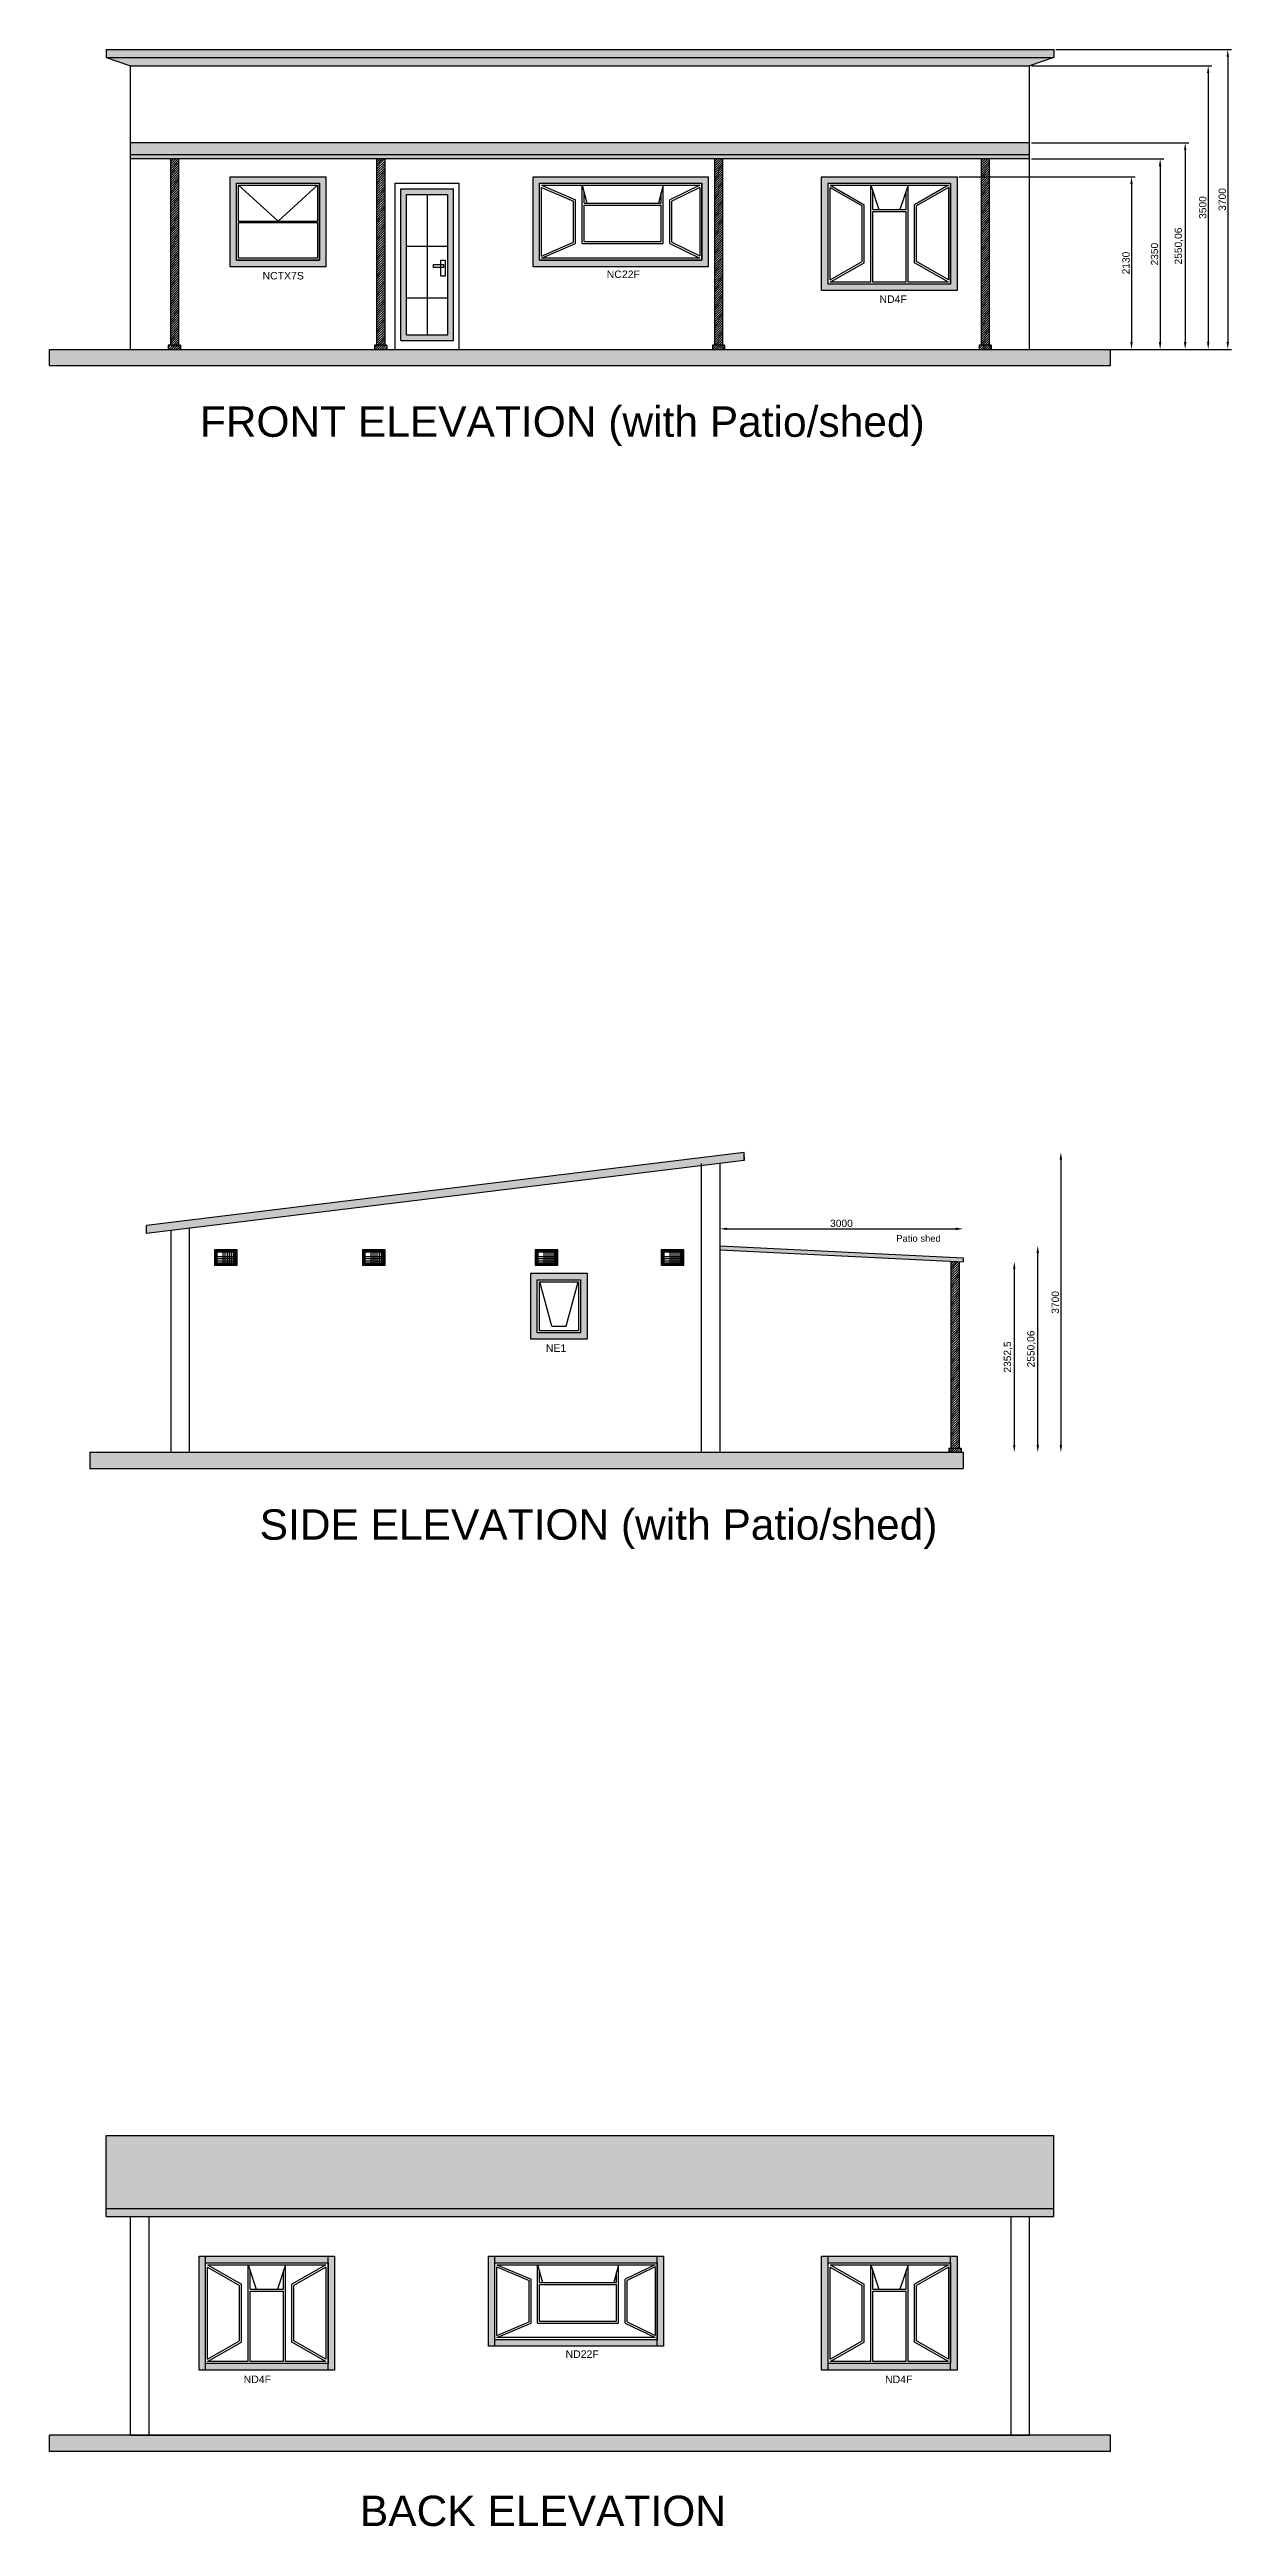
# Model space of a CAD drawing. Header units: millimetres. Extents: x 5556507 to 5811433, y 7824531 to 7923252.
# Drawn here: x 5605173 to 5619749, y 7892687 to 7923252 of the extents above; entities that cross this region are included whole.
import ezdxf

# ---------------------------------------------------------------- set-up
doc = ezdxf.new("R2010")
doc.units = ezdxf.units.MM
for name, color, linetype in [('blocks', 31, 'Continuous'), ('dimensions', 251, 'Continuous'), ('text', 8, 'Continuous'), ('wall hatch', 252, 'Continuous'), ('windows', 22, 'Continuous')]:
    doc.layers.add(name, color=color, linetype=linetype)
doc.styles.get("Standard").update_dxf_attribs({"font": 'arial.ttf'})
doc.dimstyles.new('ISO-25', dxfattribs={"dimscale": 31, "dimtxt": 2.5, "dimasz": 2.5, "dimexe": 1.25, "dimexo": 0.625, "dimtad": 1, "dimtxsty": 'Standard', "dimcen": 2.5, "dimse1": 1, "dimse2": 1, "dimadec": 0, "dimazin": 0, "dimtfac": 1, "dimtmove": 0, "dimatfit": 3, "dimfxl": 1, "dimarcsym": 0})

# ---------------------------------------------------------------- blocks, each defined once
blk = doc.blocks.new('NCTX7S')
at = {"layer": 'windows'}
for p, q in [((511, 483.3), (25, 925)), ((511, 483.3), (997, 925)), ((25, 483.3), (997, 483.3)), ((25, 466.7), (997, 466.7))]:
    blk.add_line(p, q, dxfattribs=at)
blk.add_lwpolyline([(0, 950), (1022, 950), (1022, 0), (0, 0)], close=True, dxfattribs=at)
for points in [[(25, 483.3), (25, 925), (997, 925), (997, 483.3)], [(997, 466.7), (997, 25), (25, 25), (25, 466.7)]]:
    blk.add_lwpolyline(points, dxfattribs=at)
blk = doc.blocks.new('NC22F')
at = {"layer": 'windows'}
for p, q in [((25, 925), (445, 745)), ((525, 205), (525, 925)), ((525, 925), (585, 705)), ((1525, 925), (1465, 705)), ((1525, 205), (1525, 925)), ((1975, 925), (1605, 745)), ((25, 898), (420, 729)), ((420, 221), (420, 729)), ((445, 205), (445, 745)), ((550, 705), (550, 833)), ((550, 705), (1500, 705)), ((550, 230), (550, 680)), ((550, 680), (1500, 680)), ((1500, 705), (1500, 833)), ((1500, 230), (1500, 680)), ((1605, 205), (1605, 745)), ((1975, 897), (1630, 729)), ((1630, 221), (1630, 729)), ((25, 52), (420, 221)), ((25, 25), (445, 205)), ((525, 205), (1525, 205)), ((550, 230), (1500, 230)), ((1605, 205), (1975, 25)), ((1630, 221), (1975, 53))]:
    blk.add_line(p, q, dxfattribs=at)
blk.add_lwpolyline([(0, 950), (2000, 950), (2000, 0), (0, 0)], close=True, dxfattribs=at)
for points in [[(25, 925), (1975, 925)], [(25, 52), (25, 898)], [(1975, 897), (1975, 53)], [(1975, 25), (25, 25)]]:
    blk.add_lwpolyline(points, dxfattribs=at)
blk = doc.blocks.new('ND4F')
at = {"layer": 'windows'}
for p, q in [((25, 1220), (445, 980)), ((25, 1191), (420, 965)), ((420, 280), (420, 965)), ((445, 265), (445, 980)), ((525, 25), (525, 1220)), ((525, 1220), (625, 920)), ((550, 920), (550, 1145)), ((550, 920), (961, 920)), ((986, 1220), (886, 920)), ((961, 920), (961, 1145)), ((986, 25), (986, 1220)), ((1486, 1220), (1066, 980)), ((1066, 265), (1066, 980)), ((1486, 1191), (1091, 965)), ((1091, 280), (1091, 965)), ((550, 25), (550, 895)), ((550, 895), (961, 895)), ((961, 25), (961, 895)), ((25, 54), (420, 280)), ((25, 25), (445, 265)), ((1486, 25), (1066, 265)), ((1486, 54), (1091, 280))]:
    blk.add_line(p, q, dxfattribs=at)
blk.add_lwpolyline([(0, 1245), (1511, 1245), (1511, 0), (0, 0)], close=True, dxfattribs=at)
for points in [[(25, 1220), (1486, 1220)], [(25, 54), (25, 1191)], [(1486, 1191), (1486, 54)], [(525, 25), (25, 25)], [(961, 25), (550, 25)], [(1486, 25), (986, 25)]]:
    blk.add_lwpolyline(points, dxfattribs=at)
blk = doc.blocks.new('DOOR')
h = blk.add_hatch(color=256)
h.dxf.hatch_style = 1
h.paths.add_polyline_path([(70, 110), (720, 110), (720, 1980), (70, 1980)])
h.paths.add_polyline_path([(140, 1910), (650, 1910), (650, 180), (140, 180)], flags=16)
for p, q in [((0, 0), (0, 2050)), ((0, 2050), (790, 2050)), ((70, 110), (70, 1980)), ((70, 1980), (720, 1980)), ((140, 180), (140, 1910)), ((140, 1910), (650, 1910)), ((395, 1910), (395, 180)), ((650, 180), (650, 1910)), ((720, 110), (720, 1980)), ((790, 0), (790, 2050)), ((140, 1274), (650, 1274)), ((140, 637), (650, 637)), ((0, 70), (0, 110)), ((0, 0), (790, 0)), ((70, 110), (720, 110)), ((140, 180), (650, 180))]:
    blk.add_line(p, q)
blk = doc.blocks.new('NE1')
at = {"layer": 'windows'}
for p, q in [((177, 79), (29, 629)), ((356, 79), (504, 629)), ((177, 79), (356, 79))]:
    blk.add_line(p, q, dxfattribs=at)
for points in [[(0, 654), (533, 654), (533, 0), (0, 0)], [(25, 629), (508, 629), (508, 25), (25, 25)]]:
    blk.add_lwpolyline(points, close=True, dxfattribs=at)
blk = doc.blocks.new('*D176')
at = {"layer": 'Defpoints', "color": 0, "transparency": 16777216}
for p in [(5616440, 7908699), (5613440, 7905942), (5616440, 7905942)]:
    blk.add_point(p, dxfattribs=at)
at = {"layer": 'dimensions', "color": 0, "lineweight": -2, "transparency": 16777216}
blk.add_line((5613530, 7908699), (5616350, 7908699), dxfattribs=at)
at = {"layer": 'dimensions', "color": 0, "transparency": 16777216}
for points in [[(5613530, 7908714), (5613530, 7908684), (5613440, 7908699)], [(5616350, 7908714), (5616350, 7908684), (5616440, 7908699)]]:
    blk.add_solid(points, dxfattribs=at)
at = {"layer": 'dimensions', "color": 0, "transparency": 16777216, "insert": (5614940, 7908767), "char_height": 90, "attachment_point": 5}
blk.add_mtext('3000', dxfattribs=at)
blk = doc.blocks.new('*D177')
at = {"layer": 'Defpoints', "color": 0, "transparency": 16777216}
for p in [(5613440, 7908492), (5617361, 7908492), (5613440, 7905942)]:
    blk.add_point(p, dxfattribs=at)
at = {"layer": 'text', "color": 0, "lineweight": -2, "transparency": 16777216}
blk.add_line((5617361, 7906032), (5617361, 7908402), dxfattribs=at)
at = {"layer": 'text', "color": 0, "transparency": 16777216}
for points in [[(5617346, 7908402), (5617376, 7908402), (5617361, 7908492)], [(5617346, 7906032), (5617376, 7906032), (5617361, 7905942)]]:
    blk.add_solid(points, dxfattribs=at)
at = {"layer": 'text', "color": 0, "transparency": 16777216, "insert": (5617284, 7907217), "char_height": 90, "attachment_point": 5, "rotation": 90}
blk.add_mtext('2550,06', dxfattribs=at)
blk = doc.blocks.new('*D178')
at = {"layer": 'Defpoints', "color": 0, "transparency": 16777216}
for p in [(5616390, 7908294), (5616390, 7905942), (5617071, 7905942)]:
    blk.add_point(p, dxfattribs=at)
at = {"layer": 'text', "color": 0, "lineweight": -2, "transparency": 16777216}
blk.add_line((5617071, 7908204), (5617071, 7906032), dxfattribs=at)
at = {"layer": 'text', "color": 0, "transparency": 16777216}
for points in [[(5617056, 7908204), (5617086, 7908204), (5617071, 7908294)], [(5617056, 7906032), (5617086, 7906032), (5617071, 7905942)]]:
    blk.add_solid(points, dxfattribs=at)
at = {"layer": 'text', "color": 0, "transparency": 16777216, "insert": (5616995, 7907118), "char_height": 90, "attachment_point": 5, "rotation": 90}
blk.add_mtext('2352,5', dxfattribs=at)
blk = doc.blocks.new('*D179')
at = {"layer": 'Defpoints', "color": 0, "transparency": 16777216}
for p in [(5613740, 7909642), (5613740, 7905942), (5617646, 7905942)]:
    blk.add_point(p, dxfattribs=at)
at = {"layer": 'text', "color": 0, "lineweight": -2, "transparency": 16777216}
blk.add_line((5617646, 7909552), (5617646, 7906032), dxfattribs=at)
at = {"layer": 'text', "color": 0, "transparency": 16777216}
for points in [[(5617631, 7909552), (5617661, 7909552), (5617646, 7909642)], [(5617631, 7906032), (5617661, 7906032), (5617646, 7905942)]]:
    blk.add_solid(points, dxfattribs=at)
at = {"layer": 'text', "color": 0, "transparency": 16777216, "insert": (5617577, 7907792), "char_height": 90, "attachment_point": 5, "rotation": 90}
blk.add_mtext('3700', dxfattribs=at)
blk = doc.blocks.new('*D180')
at = {"layer": 'Defpoints', "color": 0, "transparency": 16777216}
for p in [(5616366, 7921682), (5616366, 7919552), (5618517, 7919552)]:
    blk.add_point(p, dxfattribs=at)
at = {"layer": 'dimensions', "color": 0, "lineweight": -2, "transparency": 16777216}
for p, q in [((5616389, 7921682), (5618562, 7921682)), ((5618517, 7921592), (5618517, 7919642)), ((5616389, 7919552), (5618562, 7919552))]:
    blk.add_line(p, q, dxfattribs=at)
at = {"layer": 'dimensions', "color": 0, "transparency": 16777216}
for points in [[(5618502, 7921592), (5618532, 7921592), (5618517, 7921682)], [(5618502, 7919642), (5618532, 7919642), (5618517, 7919552)]]:
    blk.add_solid(points, dxfattribs=at)
at = {"layer": 'dimensions', "color": 0, "transparency": 16777216, "insert": (5618449, 7920617), "char_height": 90, "attachment_point": 5, "rotation": 90}
blk.add_mtext('2130', dxfattribs=at)
blk = doc.blocks.new('*D181')
at = {"layer": 'Defpoints', "color": 0, "transparency": 16777216}
for p in [(5617259, 7921902), (5617259, 7919552), (5618870, 7919552)]:
    blk.add_point(p, dxfattribs=at)
at = {"layer": 'dimensions', "color": 0, "lineweight": -2, "transparency": 16777216}
for p, q in [((5617282, 7921902), (5618915, 7921902)), ((5618870, 7921812), (5618870, 7919642)), ((5617282, 7919552), (5618915, 7919552))]:
    blk.add_line(p, q, dxfattribs=at)
at = {"layer": 'dimensions', "color": 0, "transparency": 16777216}
for points in [[(5618855, 7921812), (5618885, 7921812), (5618870, 7921902)], [(5618855, 7919642), (5618885, 7919642), (5618870, 7919552)]]:
    blk.add_solid(points, dxfattribs=at)
at = {"layer": 'dimensions', "color": 0, "transparency": 16777216, "insert": (5618801, 7920727), "char_height": 90, "attachment_point": 5, "rotation": 90}
blk.add_mtext('2350', dxfattribs=at)
blk = doc.blocks.new('*D182')
at = {"layer": 'Defpoints', "color": 0, "transparency": 16777216}
for p in [(5617259, 7922102), (5617259, 7919552), (5619179, 7919552)]:
    blk.add_point(p, dxfattribs=at)
at = {"layer": 'dimensions', "color": 0, "lineweight": -2, "transparency": 16777216}
for p, q in [((5617282, 7922102), (5619224, 7922102)), ((5619179, 7922012), (5619179, 7919642)), ((5617282, 7919552), (5619224, 7919552))]:
    blk.add_line(p, q, dxfattribs=at)
at = {"layer": 'dimensions', "color": 0, "transparency": 16777216}
for points in [[(5619164, 7922012), (5619194, 7922012), (5619179, 7922102)], [(5619164, 7919642), (5619194, 7919642), (5619179, 7919552)]]:
    blk.add_solid(points, dxfattribs=at)
at = {"layer": 'dimensions', "color": 0, "transparency": 16777216, "insert": (5619102, 7920827), "char_height": 90, "attachment_point": 5, "rotation": 90}
blk.add_mtext('2550,06', dxfattribs=at)
blk = doc.blocks.new('*D183')
at = {"layer": 'Defpoints', "color": 0, "transparency": 16777216}
for p in [(5617259, 7923052), (5617259, 7919552), (5619463, 7919552)]:
    blk.add_point(p, dxfattribs=at)
at = {"layer": 'dimensions', "color": 0, "lineweight": -2, "transparency": 16777216}
for p, q in [((5617282, 7923052), (5619508, 7923052)), ((5619463, 7922962), (5619463, 7919642)), ((5617282, 7919552), (5619508, 7919552))]:
    blk.add_line(p, q, dxfattribs=at)
at = {"layer": 'dimensions', "color": 0, "transparency": 16777216}
for points in [[(5619448, 7922962), (5619478, 7922962), (5619463, 7923052)], [(5619448, 7919642), (5619478, 7919642), (5619463, 7919552)]]:
    blk.add_solid(points, dxfattribs=at)
at = {"layer": 'dimensions', "color": 0, "transparency": 16777216, "insert": (5619395, 7921302), "char_height": 90, "attachment_point": 5, "rotation": 90}
blk.add_mtext('3500', dxfattribs=at)
blk = doc.blocks.new('*D184')
at = {"layer": 'Defpoints', "color": 0, "transparency": 16777216}
for p in [(5617559, 7923252), (5617559, 7919552), (5619704, 7919552)]:
    blk.add_point(p, dxfattribs=at)
at = {"layer": 'dimensions', "color": 0, "lineweight": -2, "transparency": 16777216}
for p, q in [((5617582, 7923252), (5619749, 7923252)), ((5619704, 7923162), (5619704, 7919642)), ((5617582, 7919552), (5619749, 7919552))]:
    blk.add_line(p, q, dxfattribs=at)
at = {"layer": 'dimensions', "color": 0, "transparency": 16777216}
for points in [[(5619689, 7923162), (5619719, 7923162), (5619704, 7923252)], [(5619689, 7919642), (5619719, 7919642), (5619704, 7919552)]]:
    blk.add_solid(points, dxfattribs=at)
at = {"layer": 'dimensions', "color": 0, "transparency": 16777216, "insert": (5619636, 7921402), "char_height": 90, "attachment_point": 5, "rotation": 90}
blk.add_mtext('3700', dxfattribs=at)

msp = doc.modelspace()

# ---------------------------------------------------------------- hatches: boundary and pattern name
h = msp.add_hatch()
h.set_pattern_fill('_USER', color=1, style=0, pattern_type=0)
h.set_pattern_definition([(0, (0, 6947.2412), (0, 1), [])])
h.paths.add_polyline_path([(5617559.299, 7923251.709), (5605873.499, 7923251.709), (5605873.499, 7923151.709), (5617559.299, 7923151.709)])
for color, points in [(1, [(5617259.299, 7921951.646), (5617259.299, 7922101.771), (5606173.499, 7922101.771), (5606173.499, 7921951.646)]), (8, [(5617259.299, 7921901.709), (5617259.299, 7921951.646), (5606173.499, 7921951.646), (5606173.499, 7921901.709)]), (1, [(5606368.417, 7908741.715), (5606368.417, 7908641.715), (5613739.917, 7909541.715), (5613739.917, 7909641.715)]), (1, [(5613439.917, 7908491.778), (5613439.917, 7908441.715), (5616439.917, 7908291.715), (5616442.414, 7908341.653)]), (1, [(5617559.299, 7896612.019), (5617559.299, 7897512.019), (5605873.499, 7897512.019), (5605873.499, 7896612.019)]), (8, [(5605873.499, 7896612.019), (5605873.499, 7896512.019), (5617559.299, 7896512.019), (5617559.299, 7896612.019)])]:
    msp.add_hatch(color=color).paths.add_polyline_path(points)
h = msp.add_hatch()
h.set_pattern_fill('JIS_LC_20', color=8, style=0)
h.set_pattern_definition([(45, (0, 6947.241), (-14.142135624, 14.142135624), []), (45, (0.4, 6947.241), (-14.142135624, 14.142135624), [])])
h.paths.add_polyline_path([(5616763.083, 7921901.709), (5616663.083, 7921901.709), (5616663.083, 7919601.709), (5616763.083, 7919601.709)])
h.paths.add_polyline_path([(5616788.083, 7919601.709), (5616638.083, 7919601.709), (5616638.083, 7919551.709), (5616788.083, 7919551.709)])
h.paths.add_polyline_path([(5613473.56, 7921901.709), (5613373.56, 7921901.709), (5613373.56, 7919601.709), (5613473.56, 7919601.709)])
h.paths.add_polyline_path([(5613498.56, 7919601.709), (5613348.56, 7919601.709), (5613348.56, 7919551.709), (5613498.56, 7919551.709)])
h.paths.add_polyline_path([(5609306.546, 7921901.709), (5609206.546, 7921901.709), (5609206.546, 7919601.709), (5609306.546, 7919601.709)])
h.paths.add_polyline_path([(5609331.546, 7919601.709), (5609181.546, 7919601.709), (5609181.546, 7919551.709), (5609331.546, 7919551.709)])
h.paths.add_polyline_path([(5606763.083, 7921901.709), (5606663.083, 7921901.709), (5606663.083, 7919601.709), (5606763.083, 7919601.709)])
h.paths.add_polyline_path([(5606788.083, 7919601.709), (5606638.083, 7919601.709), (5606638.083, 7919551.709), (5606788.083, 7919551.709)])
h = msp.add_hatch()
h.set_pattern_fill('AR-CONC', color=8, style=0)
h.set_pattern_definition([(50, (0, 6947.24), (182.184669, -15.9390855), [19.05, -209.55]), (355, (0, 6947.24), (-35.2434214, 191.0568452), [15.24, -167.640584]), (100.4514447, (15.18, 6945.91), (146.941247, 175.117752), [16.1900088, -178.0902446]), (46.1842, (0, 6998.04), (271.079041, -42.042328), [28.575, -314.325]), (96.6355576, (22.6, 6994.54), (237.404134, 247.4261246), [24.285023, -267.135608]), (351.1841512, (0, 6998.04), (237.404134, 247.4261246), [22.859967, -251.459732]), (21, (25.4, 6985.34), (151.6143913, -102.2651982), [19.05, -209.55]), (326, (25.4, 6985.34), (61.8020283, 184.187966), [15.24, -167.64]), (71.451445, (38.03, 6976.82), (213.4164193, 81.922769), [16.1900088, -178.0899376]), (37.5, (0, 6947.24), (3.08860325, 84.55503887), [0, -165.608, 0, -170.18, 0, -168.275]), (7.5, (0, 6947.24), (66.8196625, 100.1805748), [0, -97.028, 0, -161.798, 0, -64.135]), (327.5, (-56.64, 6947.24), (135.59059517, -5.728744), [0, -63.5, 0, -198.12, 0, -262.89]), (317.5, (-82.04, 6947.24), (148.1291814, 25.426491), [0, -82.55, 0, -131.572, 0, -186.69])])
h.paths.add_polyline_path([(5605173.499, 7919551.709), (5605173.499, 7919351.709), (5618259.299, 7919351.709), (5618259.299, 7919551.709)])
at = {"true_color": 0x636466}
h = msp.add_hatch(color=251, dxfattribs=at)
h.paths.add_polyline_path([(5607486.995, 7908251.715), (5607206.995, 7908251.715), (5607206.995, 7908441.715), (5607486.995, 7908441.715)])
h.paths.add_polyline_path([(5607456.995, 7908281.715), (5607456.995, 7908411.715), (5607236.995, 7908411.715), (5607236.995, 7908281.715)], flags=16)
h.paths.add_polyline_path([(5607436.995, 7908306.715), (5607436.995, 7908396.715), (5607261.995, 7908396.715), (5607261.995, 7908306.715)], flags=0)
h.paths.add_polyline_path([(5607286.995, 7908331.715), (5607411.995, 7908331.715), (5607411.995, 7908381.715), (5607286.995, 7908381.715)], flags=0)
h.paths.add_polyline_path([(5607436.995, 7908306.715), (5607411.995, 7908306.715), (5607411.995, 7908331.715), (5607436.995, 7908331.715)], flags=0)
h.paths.add_polyline_path([(5607411.995, 7908306.715), (5607386.995, 7908306.715), (5607386.995, 7908331.715), (5607411.995, 7908331.715)], flags=0)
h.paths.add_polyline_path([(5607361.995, 7908306.715), (5607336.995, 7908306.715), (5607336.995, 7908331.715), (5607361.995, 7908331.715)], flags=0)
h.paths.add_polyline_path([(5607386.995, 7908306.715), (5607361.995, 7908306.715), (5607361.995, 7908331.715), (5607386.995, 7908331.715)], flags=0)
h.paths.add_polyline_path([(5607336.995, 7908306.715), (5607311.995, 7908306.715), (5607311.995, 7908331.715), (5607336.995, 7908331.715)], flags=0)
h.paths.add_polyline_path([(5607311.995, 7908306.715), (5607286.995, 7908306.715), (5607286.995, 7908331.715), (5607311.995, 7908331.715)], flags=0)
h.paths.add_polyline_path([(5607286.995, 7908306.715), (5607261.995, 7908306.715), (5607261.995, 7908331.715), (5607286.995, 7908331.715)], flags=0)
h.paths.add_polyline_path([(5607286.995, 7908331.715), (5607261.995, 7908331.715), (5607261.995, 7908356.715), (5607286.995, 7908356.715)], flags=0)
h.paths.add_polyline_path([(5607286.995, 7908356.715), (5607261.995, 7908356.715), (5607261.995, 7908381.715), (5607286.995, 7908381.715)], flags=0)
h.paths.add_polyline_path([(5607286.995, 7908381.715), (5607261.995, 7908381.715), (5607261.995, 7908396.715), (5607286.995, 7908396.715)], flags=0)
h.paths.add_polyline_path([(5607311.995, 7908381.715), (5607286.995, 7908381.715), (5607286.995, 7908396.715), (5607311.995, 7908396.715)], flags=0)
h.paths.add_polyline_path([(5607336.995, 7908381.715), (5607311.995, 7908381.715), (5607311.995, 7908396.715), (5607336.995, 7908396.715)], flags=0)
h.paths.add_polyline_path([(5607361.995, 7908381.715), (5607336.995, 7908381.715), (5607336.995, 7908396.715), (5607361.995, 7908396.715)], flags=0)
h.paths.add_polyline_path([(5607386.995, 7908381.715), (5607361.995, 7908381.715), (5607361.995, 7908396.715), (5607386.995, 7908396.715)], flags=0)
h.paths.add_polyline_path([(5607411.995, 7908381.715), (5607386.995, 7908381.715), (5607386.995, 7908396.715), (5607411.995, 7908396.715)], flags=0)
h.paths.add_polyline_path([(5607436.995, 7908381.715), (5607411.995, 7908381.715), (5607411.995, 7908396.715), (5607436.995, 7908396.715)], flags=0)
h.paths.add_polyline_path([(5607436.995, 7908356.715), (5607411.995, 7908356.715), (5607411.995, 7908381.715), (5607436.995, 7908381.715)], flags=0)
h.paths.add_polyline_path([(5607436.995, 7908331.715), (5607411.995, 7908331.715), (5607411.995, 7908356.715), (5607436.995, 7908356.715)], flags=0)
h = msp.add_hatch(color=251, dxfattribs=at)
h.paths.add_polyline_path([(5609311.548, 7908251.715), (5609031.548, 7908251.715), (5609031.548, 7908441.715), (5609311.548, 7908441.715)])
h.paths.add_polyline_path([(5609281.548, 7908281.715), (5609281.548, 7908411.715), (5609061.548, 7908411.715), (5609061.548, 7908281.715)], flags=16)
h.paths.add_polyline_path([(5609261.548, 7908306.715), (5609261.548, 7908396.715), (5609086.548, 7908396.715), (5609086.548, 7908306.715)], flags=0)
h.paths.add_polyline_path([(5609111.548, 7908331.715), (5609236.548, 7908331.715), (5609236.548, 7908381.715), (5609111.548, 7908381.715)], flags=0)
h.paths.add_polyline_path([(5609261.548, 7908306.715), (5609236.548, 7908306.715), (5609236.548, 7908331.715), (5609261.548, 7908331.715)], flags=0)
h.paths.add_polyline_path([(5609236.548, 7908306.715), (5609211.548, 7908306.715), (5609211.548, 7908331.715), (5609236.548, 7908331.715)], flags=0)
h.paths.add_polyline_path([(5609186.548, 7908306.715), (5609161.548, 7908306.715), (5609161.548, 7908331.715), (5609186.548, 7908331.715)], flags=0)
h.paths.add_polyline_path([(5609211.548, 7908306.715), (5609186.548, 7908306.715), (5609186.548, 7908331.715), (5609211.548, 7908331.715)], flags=0)
h.paths.add_polyline_path([(5609161.548, 7908306.715), (5609136.548, 7908306.715), (5609136.548, 7908331.715), (5609161.548, 7908331.715)], flags=0)
h.paths.add_polyline_path([(5609136.548, 7908306.715), (5609111.548, 7908306.715), (5609111.548, 7908331.715), (5609136.548, 7908331.715)], flags=0)
h.paths.add_polyline_path([(5609111.548, 7908306.715), (5609086.548, 7908306.715), (5609086.548, 7908331.715), (5609111.548, 7908331.715)], flags=0)
h.paths.add_polyline_path([(5609111.548, 7908331.715), (5609086.548, 7908331.715), (5609086.548, 7908356.715), (5609111.548, 7908356.715)], flags=0)
h.paths.add_polyline_path([(5609111.548, 7908356.715), (5609086.548, 7908356.715), (5609086.548, 7908381.715), (5609111.548, 7908381.715)], flags=0)
h.paths.add_polyline_path([(5609111.548, 7908381.715), (5609086.548, 7908381.715), (5609086.548, 7908396.715), (5609111.548, 7908396.715)], flags=0)
h.paths.add_polyline_path([(5609136.548, 7908381.715), (5609111.548, 7908381.715), (5609111.548, 7908396.715), (5609136.548, 7908396.715)], flags=0)
h.paths.add_polyline_path([(5609161.548, 7908381.715), (5609136.548, 7908381.715), (5609136.548, 7908396.715), (5609161.548, 7908396.715)], flags=0)
h.paths.add_polyline_path([(5609186.548, 7908381.715), (5609161.548, 7908381.715), (5609161.548, 7908396.715), (5609186.548, 7908396.715)], flags=0)
h.paths.add_polyline_path([(5609211.548, 7908381.715), (5609186.548, 7908381.715), (5609186.548, 7908396.715), (5609211.548, 7908396.715)], flags=0)
h.paths.add_polyline_path([(5609236.548, 7908381.715), (5609211.548, 7908381.715), (5609211.548, 7908396.715), (5609236.548, 7908396.715)], flags=0)
h.paths.add_polyline_path([(5609261.548, 7908381.715), (5609236.548, 7908381.715), (5609236.548, 7908396.715), (5609261.548, 7908396.715)], flags=0)
h.paths.add_polyline_path([(5609261.548, 7908356.715), (5609236.548, 7908356.715), (5609236.548, 7908381.715), (5609261.548, 7908381.715)], flags=0)
h.paths.add_polyline_path([(5609261.548, 7908331.715), (5609236.548, 7908331.715), (5609236.548, 7908356.715), (5609261.548, 7908356.715)], flags=0)
h = msp.add_hatch(color=251, dxfattribs=at)
h.paths.add_polyline_path([(5611443.449, 7908251.715), (5611163.449, 7908251.715), (5611163.449, 7908441.715), (5611443.449, 7908441.715)])
h.paths.add_polyline_path([(5611413.449, 7908281.715), (5611413.449, 7908411.715), (5611193.449, 7908411.715), (5611193.449, 7908281.715)], flags=16)
h.paths.add_polyline_path([(5611393.449, 7908306.715), (5611393.449, 7908396.715), (5611218.449, 7908396.715), (5611218.449, 7908306.715)], flags=0)
h.paths.add_polyline_path([(5611243.449, 7908331.715), (5611368.449, 7908331.715), (5611368.449, 7908381.715), (5611243.449, 7908381.715)], flags=0)
h.paths.add_polyline_path([(5611393.449, 7908306.715), (5611368.449, 7908306.715), (5611368.449, 7908331.715), (5611393.449, 7908331.715)], flags=0)
h.paths.add_polyline_path([(5611368.449, 7908306.715), (5611343.449, 7908306.715), (5611343.449, 7908331.715), (5611368.449, 7908331.715)], flags=0)
h.paths.add_polyline_path([(5611318.449, 7908306.715), (5611293.449, 7908306.715), (5611293.449, 7908331.715), (5611318.449, 7908331.715)], flags=0)
h.paths.add_polyline_path([(5611343.449, 7908306.715), (5611318.449, 7908306.715), (5611318.449, 7908331.715), (5611343.449, 7908331.715)], flags=0)
h.paths.add_polyline_path([(5611293.449, 7908306.715), (5611268.449, 7908306.715), (5611268.449, 7908331.715), (5611293.449, 7908331.715)], flags=0)
h.paths.add_polyline_path([(5611268.449, 7908306.715), (5611243.449, 7908306.715), (5611243.449, 7908331.715), (5611268.449, 7908331.715)], flags=0)
h.paths.add_polyline_path([(5611243.449, 7908306.715), (5611218.449, 7908306.715), (5611218.449, 7908331.715), (5611243.449, 7908331.715)], flags=0)
h.paths.add_polyline_path([(5611243.449, 7908331.715), (5611218.449, 7908331.715), (5611218.449, 7908356.715), (5611243.449, 7908356.715)], flags=0)
h.paths.add_polyline_path([(5611243.449, 7908356.715), (5611218.449, 7908356.715), (5611218.449, 7908381.715), (5611243.449, 7908381.715)], flags=0)
h.paths.add_polyline_path([(5611243.449, 7908381.715), (5611218.449, 7908381.715), (5611218.449, 7908396.715), (5611243.449, 7908396.715)], flags=0)
h.paths.add_polyline_path([(5611268.449, 7908381.715), (5611243.449, 7908381.715), (5611243.449, 7908396.715), (5611268.449, 7908396.715)], flags=0)
h.paths.add_polyline_path([(5611293.449, 7908381.715), (5611268.449, 7908381.715), (5611268.449, 7908396.715), (5611293.449, 7908396.715)], flags=0)
h.paths.add_polyline_path([(5611318.449, 7908381.715), (5611293.449, 7908381.715), (5611293.449, 7908396.715), (5611318.449, 7908396.715)], flags=0)
h.paths.add_polyline_path([(5611343.449, 7908381.715), (5611318.449, 7908381.715), (5611318.449, 7908396.715), (5611343.449, 7908396.715)], flags=0)
h.paths.add_polyline_path([(5611368.449, 7908381.715), (5611343.449, 7908381.715), (5611343.449, 7908396.715), (5611368.449, 7908396.715)], flags=0)
h.paths.add_polyline_path([(5611393.449, 7908381.715), (5611368.449, 7908381.715), (5611368.449, 7908396.715), (5611393.449, 7908396.715)], flags=0)
h.paths.add_polyline_path([(5611393.449, 7908356.715), (5611368.449, 7908356.715), (5611368.449, 7908381.715), (5611393.449, 7908381.715)], flags=0)
h.paths.add_polyline_path([(5611393.449, 7908331.715), (5611368.449, 7908331.715), (5611368.449, 7908356.715), (5611393.449, 7908356.715)], flags=0)
h = msp.add_hatch(color=251, dxfattribs=at)
h.paths.add_polyline_path([(5612997.468, 7908251.715), (5612717.468, 7908251.715), (5612717.468, 7908441.715), (5612997.468, 7908441.715)])
h.paths.add_polyline_path([(5612967.468, 7908281.715), (5612967.468, 7908411.715), (5612747.468, 7908411.715), (5612747.468, 7908281.715)], flags=16)
h.paths.add_polyline_path([(5612947.468, 7908306.715), (5612947.468, 7908396.715), (5612772.468, 7908396.715), (5612772.468, 7908306.715)], flags=0)
h.paths.add_polyline_path([(5612797.468, 7908331.715), (5612922.468, 7908331.715), (5612922.468, 7908381.715), (5612797.468, 7908381.715)], flags=0)
h.paths.add_polyline_path([(5612947.468, 7908306.715), (5612922.468, 7908306.715), (5612922.468, 7908331.715), (5612947.468, 7908331.715)], flags=0)
h.paths.add_polyline_path([(5612922.468, 7908306.715), (5612897.468, 7908306.715), (5612897.468, 7908331.715), (5612922.468, 7908331.715)], flags=0)
h.paths.add_polyline_path([(5612872.468, 7908306.715), (5612847.468, 7908306.715), (5612847.468, 7908331.715), (5612872.468, 7908331.715)], flags=0)
h.paths.add_polyline_path([(5612897.468, 7908306.715), (5612872.468, 7908306.715), (5612872.468, 7908331.715), (5612897.468, 7908331.715)], flags=0)
h.paths.add_polyline_path([(5612847.468, 7908306.715), (5612822.468, 7908306.715), (5612822.468, 7908331.715), (5612847.468, 7908331.715)], flags=0)
h.paths.add_polyline_path([(5612822.468, 7908306.715), (5612797.468, 7908306.715), (5612797.468, 7908331.715), (5612822.468, 7908331.715)], flags=0)
h.paths.add_polyline_path([(5612797.468, 7908306.715), (5612772.468, 7908306.715), (5612772.468, 7908331.715), (5612797.468, 7908331.715)], flags=0)
h.paths.add_polyline_path([(5612797.468, 7908331.715), (5612772.468, 7908331.715), (5612772.468, 7908356.715), (5612797.468, 7908356.715)], flags=0)
h.paths.add_polyline_path([(5612797.468, 7908356.715), (5612772.468, 7908356.715), (5612772.468, 7908381.715), (5612797.468, 7908381.715)], flags=0)
h.paths.add_polyline_path([(5612797.468, 7908381.715), (5612772.468, 7908381.715), (5612772.468, 7908396.715), (5612797.468, 7908396.715)], flags=0)
h.paths.add_polyline_path([(5612822.468, 7908381.715), (5612797.468, 7908381.715), (5612797.468, 7908396.715), (5612822.468, 7908396.715)], flags=0)
h.paths.add_polyline_path([(5612847.468, 7908381.715), (5612822.468, 7908381.715), (5612822.468, 7908396.715), (5612847.468, 7908396.715)], flags=0)
h.paths.add_polyline_path([(5612872.468, 7908381.715), (5612847.468, 7908381.715), (5612847.468, 7908396.715), (5612872.468, 7908396.715)], flags=0)
h.paths.add_polyline_path([(5612897.468, 7908381.715), (5612872.468, 7908381.715), (5612872.468, 7908396.715), (5612897.468, 7908396.715)], flags=0)
h.paths.add_polyline_path([(5612922.468, 7908381.715), (5612897.468, 7908381.715), (5612897.468, 7908396.715), (5612922.468, 7908396.715)], flags=0)
h.paths.add_polyline_path([(5612947.468, 7908381.715), (5612922.468, 7908381.715), (5612922.468, 7908396.715), (5612947.468, 7908396.715)], flags=0)
h.paths.add_polyline_path([(5612947.468, 7908356.715), (5612922.468, 7908356.715), (5612922.468, 7908381.715), (5612947.468, 7908381.715)], flags=0)
h.paths.add_polyline_path([(5612947.468, 7908331.715), (5612922.468, 7908331.715), (5612922.468, 7908356.715), (5612947.468, 7908356.715)], flags=0)
h = msp.add_hatch()
h.set_pattern_fill('JIS_LC_20', color=8, style=0)
h.set_pattern_definition([(45, (-18331.282, -6662.752), (-14.142135624, 14.142135624), []), (45, (-18330.882, -6662.752), (-14.142135624, 14.142135624), [])])
h.paths.add_polyline_path([(5616389.917, 7908294.215), (5616289.917, 7908299.215), (5616289.917, 7905991.715), (5616389.917, 7905991.715)])
h.paths.add_polyline_path([(5616414.917, 7905991.715), (5616264.917, 7905991.715), (5616264.917, 7905941.715), (5616414.917, 7905941.715)])
h = msp.add_hatch()
h.set_pattern_fill('AR-CONC', color=8, style=0)
h.set_pattern_definition([(50, (-18331.28, -6662.75), (182.184669, -15.9390855), [19.05, -209.55]), (355, (-18331.28, -6662.75), (-35.2434214, 191.0568452), [15.24, -167.640584]), (100.4514447, (-18316.1, -6664.08), (146.941247, 175.117752), [16.1900088, -178.0902446]), (46.1842, (-18331.28, -6611.95), (271.079041, -42.042328), [28.575, -314.325]), (96.6355576, (-18308.7, -6615.46), (237.404134, 247.4261246), [24.285023, -267.135608]), (351.1841512, (-18331.28, -6611.95), (237.404134, 247.4261246), [22.859967, -251.459732]), (21, (-18305.88, -6624.65), (151.6143913, -102.2651982), [19.05, -209.55]), (326, (-18305.88, -6624.65), (61.8020283, 184.187966), [15.24, -167.64]), (71.451445, (-18293.25, -6633.17), (213.4164193, 81.922769), [16.1900088, -178.0899376]), (37.5, (-18331.28, -6662.75), (3.08860325, 84.55503887), [0, -165.608, 0, -170.18, 0, -168.275]), (7.5, (-18331.28, -6662.75), (66.8196625, 100.1805748), [0, -97.028, 0, -161.798, 0, -64.135]), (327.5, (-18387.924, -6662.75), (135.59059517, -5.728744), [0, -63.5, 0, -198.12, 0, -262.89]), (317.5, (-18413.32, -6662.75), (148.1291814, 25.426491), [0, -82.55, 0, -131.572, 0, -186.69])])
h.paths.add_polyline_path([(5605668.417, 7905941.715), (5605668.417, 7905741.715), (5616439.917, 7905741.715), (5616439.917, 7905941.715)])
h = msp.add_hatch()
h.set_pattern_fill('AR-CONC', color=8, style=0)
h.set_pattern_definition([(50, (-5e-08, -4418.16), (182.184669, -15.9390855), [19.05, -209.55]), (355, (-5e-08, -4418.16), (-35.2434214, 191.0568452), [15.24, -167.640584]), (100.4514447, (15.18, -4419.49), (146.941247, 175.117752), [16.1900088, -178.0902446]), (46.1842, (-5e-08, -4367.36), (271.079041, -42.042328), [28.575, -314.325]), (96.6355576, (22.6, -4370.86), (237.404134, 247.4261246), [24.285023, -267.135608]), (351.1841512, (-5e-08, -4367.36), (237.404134, 247.4261246), [22.859967, -251.459732]), (21, (25.4, -4380.06), (151.6143913, -102.2651982), [19.05, -209.55]), (326, (25.4, -4380.06), (61.8020283, 184.187966), [15.24, -167.64]), (71.451445, (38.03, -4388.58), (213.4164193, 81.922769), [16.1900088, -178.0899376]), (37.5, (-5e-08, -4418.16), (3.08860325, 84.55503887), [0, -165.608, 0, -170.18, 0, -168.275]), (7.5, (-5e-08, -4418.16), (66.8196625, 100.1805748), [0, -97.028, 0, -161.798, 0, -64.135]), (327.5, (-56.64, -4418.16), (135.59059517, -5.728744), [0, -63.5, 0, -198.12, 0, -262.89]), (317.5, (-82.04, -4418.16), (148.1291814, 25.426491), [0, -82.55, 0, -131.572, 0, -186.69])])
h.paths.add_polyline_path([(5605173.499, 7893812.019), (5605173.499, 7893612.019), (5618259.299, 7893612.019), (5618259.299, 7893812.019)])
at = {"layer": 'wall hatch'}
msp.add_hatch(color=256, dxfattribs=at).paths.add_polyline_path([(5617259.299, 7923051.709), (5617559.299, 7923151.709), (5605873.499, 7923151.709), (5606173.499, 7923051.709)])
h = msp.add_hatch(color=256, dxfattribs=at)
h.paths.add_polyline_path([(5607400.099, 7921681.709), (5607400.099, 7920571.709), (5608582.099, 7920571.709), (5608582.099, 7921681.709)])
h.paths.add_polyline_path([(5608502.099, 7921601.709), (5608502.099, 7920651.709), (5607480.099, 7920651.709), (5607480.099, 7921601.709)], flags=16)
h = msp.add_hatch(color=256, dxfattribs=at)
h.paths.add_polyline_path([(5611136.399, 7921681.709), (5611136.399, 7920571.709), (5613296.399, 7920571.709), (5613296.399, 7921681.709)])
h.paths.add_polyline_path([(5611216.399, 7920651.709), (5613216.399, 7920651.709), (5613216.399, 7921601.709), (5611216.399, 7921601.709)], flags=16)
h = msp.add_hatch(color=256, dxfattribs=at)
h.paths.add_polyline_path([(5614695.199, 7921681.709), (5614695.199, 7920276.709), (5616366.199, 7920276.709), (5616366.199, 7921681.709)])
h.paths.add_polyline_path([(5616286.199, 7921601.709), (5616286.199, 7920356.709), (5614775.199, 7920356.709), (5614775.199, 7921601.709)], flags=16)
h = msp.add_hatch(color=8, dxfattribs=at)
h.paths.add_polyline_path([(5611109.017, 7908151.715), (5611109.017, 7907337.715), (5611802.017, 7907337.715), (5611802.017, 7908151.715)])
h.paths.add_polyline_path([(5611722.017, 7908071.715), (5611722.017, 7907417.715), (5611189.017, 7907417.715), (5611189.017, 7908071.715)], flags=16)
h = msp.add_hatch(color=256, dxfattribs=at)
h.paths.add_polyline_path([(5607016.599, 7896022.019), (5607016.599, 7894617.019), (5608687.599, 7894617.019), (5608687.599, 7896022.019)])
h.paths.add_polyline_path([(5608607.599, 7895942.019), (5608607.599, 7894697.019), (5607096.599, 7894697.019), (5607096.599, 7895942.019)], flags=16)
h = msp.add_hatch(color=256, dxfattribs=at)
h.paths.add_polyline_path([(5610586.399, 7896022.019), (5610586.399, 7894912.019), (5612746.399, 7894912.019), (5612746.399, 7896022.019)])
h.paths.add_polyline_path([(5612666.399, 7895942.019), (5612666.399, 7894992.019), (5610666.399, 7894992.019), (5610666.399, 7895942.019)], flags=16)
h = msp.add_hatch(color=256, dxfattribs=at)
h.paths.add_polyline_path([(5614695.199, 7896022.019), (5614695.199, 7894617.019), (5616366.199, 7894617.019), (5616366.199, 7896022.019)])
h.paths.add_polyline_path([(5616286.199, 7895942.019), (5616286.199, 7894697.019), (5614775.199, 7894697.019), (5614775.199, 7895942.019)], flags=16)

# ---------------------------------------------------------------- linework, layer by layer
for p, q in [((5605873.499, 7923251.709), (5617559.299, 7923251.709)), ((5605873.499, 7923251.709), (5605873.499, 7923151.709)), ((5617559.299, 7923251.709), (5617559.299, 7923151.709)), ((5605873.499, 7923151.709), (5617559.299, 7923151.709)), ((5605873.499, 7923151.709), (5606173.499, 7923051.709)), ((5606173.499, 7923051.709), (5617259.299, 7923051.709)), ((5606173.499, 7919551.709), (5606173.499, 7923051.709)), ((5617559.299, 7923151.709), (5617259.299, 7923051.709)), ((5617259.299, 7919551.709), (5617259.299, 7923051.709)), ((5617259.299, 7922101.771), (5606173.499, 7922101.771)), ((5617259.299, 7921951.646), (5606173.499, 7921951.646)), ((5617259.299, 7921901.709), (5606173.499, 7921901.709)), ((5606663.083, 7921901.709), (5606663.083, 7919601.709)), ((5606763.083, 7921901.709), (5606763.083, 7919601.709)), ((5609206.546, 7921901.709), (5609206.546, 7919601.709)), ((5609306.546, 7921901.709), (5609306.546, 7919601.709)), ((5613373.56, 7921901.709), (5613373.56, 7919601.709)), ((5613473.56, 7921901.709), (5613473.56, 7919601.709)), ((5616663.083, 7921901.709), (5616663.083, 7919601.709)), ((5616763.083, 7921901.709), (5616763.083, 7919601.709)), ((5607480.099, 7920651.709), (5607480.099, 7921601.709)), ((5608502.099, 7920651.709), (5608502.099, 7921601.709)), ((5611216.399, 7921601.709), (5613216.399, 7921601.709)), ((5611216.399, 7920651.709), (5611216.399, 7921601.709)), ((5613216.399, 7920651.709), (5613216.399, 7921601.709)), ((5614695.199, 7921681.709), (5616366.199, 7921681.709)), ((5614695.199, 7920276.709), (5614695.199, 7921681.709)), ((5614775.199, 7920356.709), (5614775.199, 7921601.709)), ((5614775.199, 7921601.709), (5616286.199, 7921601.709)), ((5614775.199, 7921601.709), (5616286.199, 7921601.709)), ((5614775.199, 7920356.709), (5614775.199, 7921601.709)), ((5616286.199, 7920356.709), (5616286.199, 7921601.709)), ((5616286.199, 7921601.709), (5616286.199, 7920356.709)), ((5616366.199, 7921681.709), (5616366.199, 7920276.709)), ((5607480.099, 7920651.709), (5608502.099, 7920651.709)), ((5611216.399, 7920651.709), (5613216.399, 7920651.709)), ((5616366.199, 7920276.709), (5614695.199, 7920276.709)), ((5616286.199, 7920356.709), (5614775.199, 7920356.709)), ((5606788.083, 7919601.709), (5606638.083, 7919601.709)), ((5606638.083, 7919601.709), (5606638.083, 7919551.709)), ((5606788.083, 7919601.709), (5606788.083, 7919551.709)), ((5609331.546, 7919601.709), (5609181.546, 7919601.709)), ((5609181.546, 7919601.709), (5609181.546, 7919551.709)), ((5609331.546, 7919601.709), (5609331.546, 7919551.709)), ((5613498.56, 7919601.709), (5613348.56, 7919601.709)), ((5613348.56, 7919601.709), (5613348.56, 7919551.709)), ((5613498.56, 7919601.709), (5613498.56, 7919551.709)), ((5616788.083, 7919601.709), (5616638.083, 7919601.709)), ((5616638.083, 7919601.709), (5616638.083, 7919551.709)), ((5616788.083, 7919601.709), (5616788.083, 7919551.709)), ((5605173.499, 7919551.709), (5618259.299, 7919551.709)), ((5605173.499, 7919351.709), (5605173.499, 7919551.709)), ((5605173.499, 7919351.709), (5618259.299, 7919351.709)), ((5618259.299, 7919351.709), (5618259.299, 7919551.709)), ((5613739.917, 7909641.715), (5606368.417, 7908741.715)), ((5613739.917, 7909541.715), (5606368.417, 7908641.715)), ((5613211.317, 7909505.088), (5613211.317, 7905941.715)), ((5613439.917, 7909505.088), (5613439.917, 7905941.715)), ((5613739.917, 7909541.715), (5613739.917, 7909641.715)), ((5613739.917, 7909587.103), (5613739.917, 7909541.715)), ((5606368.417, 7908641.715), (5606368.417, 7908741.715)), ((5606668.417, 7908678.343), (5606668.417, 7905941.715)), ((5606897.017, 7908706.253), (5606897.017, 7905941.715)), ((5607236.995, 7908356.715), (5607456.995, 7908356.715)), ((5607236.995, 7908331.715), (5607456.995, 7908331.715)), ((5607236.995, 7908306.715), (5607456.995, 7908306.715)), ((5607311.995, 7908411.715), (5607311.995, 7908281.715)), ((5607336.995, 7908411.715), (5607336.995, 7908281.715)), ((5607361.995, 7908411.715), (5607361.995, 7908281.715)), ((5607386.995, 7908411.715), (5607386.995, 7908281.715)), ((5607411.995, 7908411.715), (5607411.995, 7908281.715)), ((5607436.995, 7908411.715), (5607436.995, 7908281.715)), ((5609061.548, 7908356.715), (5609281.548, 7908356.715)), ((5609061.548, 7908331.715), (5609281.548, 7908331.715)), ((5609061.548, 7908306.715), (5609281.548, 7908306.715)), ((5609136.548, 7908411.715), (5609136.548, 7908281.715)), ((5609161.548, 7908411.715), (5609161.548, 7908281.715)), ((5609186.548, 7908411.715), (5609186.548, 7908281.715)), ((5609211.548, 7908411.715), (5609211.548, 7908281.715)), ((5609236.548, 7908411.715), (5609236.548, 7908281.715)), ((5609261.548, 7908411.715), (5609261.548, 7908281.715)), ((5611193.449, 7908356.715), (5611413.449, 7908356.715)), ((5611193.449, 7908331.715), (5611413.449, 7908331.715)), ((5611193.449, 7908306.715), (5611413.449, 7908306.715)), ((5611268.449, 7908411.715), (5611268.449, 7908281.715)), ((5611293.449, 7908411.715), (5611293.449, 7908281.715)), ((5611318.449, 7908411.715), (5611318.449, 7908281.715)), ((5611343.449, 7908411.715), (5611343.449, 7908281.715)), ((5611368.449, 7908411.715), (5611368.449, 7908281.715)), ((5611393.449, 7908411.715), (5611393.449, 7908281.715)), ((5612747.468, 7908356.715), (5612967.468, 7908356.715)), ((5612747.468, 7908331.715), (5612967.468, 7908331.715)), ((5612747.468, 7908306.715), (5612967.468, 7908306.715)), ((5612822.468, 7908411.715), (5612822.468, 7908281.715)), ((5612847.468, 7908411.715), (5612847.468, 7908281.715)), ((5612872.468, 7908411.715), (5612872.468, 7908281.715)), ((5612897.468, 7908411.715), (5612897.468, 7908281.715)), ((5612922.468, 7908411.715), (5612922.468, 7908281.715)), ((5612947.468, 7908411.715), (5612947.468, 7908281.715)), ((5613439.917, 7908491.778), (5616442.414, 7908341.653)), ((5613439.917, 7908441.715), (5616439.917, 7908291.715)), ((5616289.917, 7908299.215), (5616289.917, 7905991.715)), ((5616339.917, 7908296.715), (5616389.917, 7908294.215)), ((5616389.917, 7908294.215), (5616389.917, 7905991.715)), ((5616442.414, 7908341.653), (5616439.917, 7908291.715)), ((5605668.417, 7905941.715), (5616439.917, 7905941.715)), ((5605668.417, 7905941.715), (5605668.417, 7905741.715)), ((5616264.917, 7905991.715), (5616414.917, 7905991.715)), ((5616264.917, 7905991.715), (5616264.917, 7905941.715)), ((5616414.917, 7905991.715), (5616414.917, 7905941.715)), ((5616439.917, 7905941.715), (5616439.917, 7905741.715)), ((5605668.417, 7905741.715), (5616439.917, 7905741.715)), ((5605873.499, 7896512.019), (5605873.499, 7897512.019)), ((5605873.499, 7897512.019), (5617559.299, 7897512.019)), ((5617559.299, 7896512.019), (5617559.299, 7897512.019)), ((5605873.499, 7896612.019), (5617559.299, 7896612.019)), ((5605873.499, 7896512.019), (5617559.299, 7896512.019)), ((5606173.499, 7893812.019), (5606173.499, 7896512.019)), ((5606402.099, 7893812.019), (5606402.099, 7896512.019)), ((5617030.699, 7893812.019), (5617030.699, 7896512.019)), ((5617259.299, 7893812.019), (5617259.299, 7896512.019)), ((5607016.599, 7896022.019), (5608687.599, 7896022.019)), ((5607016.599, 7894617.019), (5607016.599, 7896022.019)), ((5607096.599, 7894617.019), (5607096.599, 7896022.019)), ((5607096.599, 7895942.019), (5608607.599, 7895942.019)), ((5607096.599, 7894697.019), (5607096.599, 7895942.019)), ((5608607.599, 7894617.019), (5608607.599, 7896022.019)), ((5608607.599, 7895942.019), (5608607.599, 7894697.019)), ((5608687.599, 7896022.019), (5608687.599, 7894617.019)), ((5610666.399, 7894912.019), (5610666.399, 7896022.019)), ((5612666.399, 7894912.019), (5612666.399, 7896022.019)), ((5614695.199, 7896022.019), (5616366.199, 7896022.019)), ((5614695.199, 7894617.019), (5614695.199, 7896022.019)), ((5614775.199, 7894617.019), (5614775.199, 7896022.019)), ((5614775.199, 7895942.019), (5616286.199, 7895942.019)), ((5614775.199, 7894697.019), (5614775.199, 7895942.019)), ((5616286.199, 7894617.019), (5616286.199, 7896022.019)), ((5616286.199, 7895942.019), (5616286.199, 7894697.019)), ((5616366.199, 7896022.019), (5616366.199, 7894617.019)), ((5608687.599, 7894617.019), (5607016.599, 7894617.019)), ((5608607.599, 7894697.019), (5607096.599, 7894697.019)), ((5616366.199, 7894617.019), (5614695.199, 7894617.019)), ((5616286.199, 7894697.019), (5614775.199, 7894697.019)), ((5618259.299, 7893812.019), (5605173.499, 7893812.019)), ((5605173.499, 7893612.019), (5605173.499, 7893812.019)), ((5618259.299, 7893612.019), (5605173.499, 7893612.019)), ((5606173.499, 7893812.019), (5617259.299, 7893812.019)), ((5618259.299, 7893612.019), (5618259.299, 7893812.019))]:
    msp.add_line(p, q)
for points in [[(5607400.099, 7921681.709), (5608582.099, 7921681.709), (5608582.099, 7920571.709), (5607400.099, 7920571.709)], [(5607480.099, 7921601.709), (5608502.099, 7921601.709), (5608502.099, 7920651.709), (5607480.099, 7920651.709)], [(5611136.399, 7921681.709), (5613296.399, 7921681.709), (5613296.399, 7920571.709), (5611136.399, 7920571.709)], [(5611216.399, 7921601.709), (5613216.399, 7921601.709), (5613216.399, 7920651.709), (5611216.399, 7920651.709)], [(5607206.995, 7908251.715), (5607486.995, 7908251.715), (5607486.995, 7908441.715), (5607206.995, 7908441.715)], [(5607236.995, 7908281.715), (5607456.995, 7908281.715), (5607456.995, 7908411.715), (5607236.995, 7908411.715)], [(5609031.548, 7908251.715), (5609311.548, 7908251.715), (5609311.548, 7908441.715), (5609031.548, 7908441.715)], [(5609061.548, 7908281.715), (5609281.548, 7908281.715), (5609281.548, 7908411.715), (5609061.548, 7908411.715)], [(5611163.449, 7908251.715), (5611443.449, 7908251.715), (5611443.449, 7908441.715), (5611163.449, 7908441.715)], [(5611193.449, 7908281.715), (5611413.449, 7908281.715), (5611413.449, 7908411.715), (5611193.449, 7908411.715)], [(5612717.468, 7908251.715), (5612997.468, 7908251.715), (5612997.468, 7908441.715), (5612717.468, 7908441.715)], [(5612747.468, 7908281.715), (5612967.468, 7908281.715), (5612967.468, 7908411.715), (5612747.468, 7908411.715)], [(5611109.017, 7908151.715), (5611802.017, 7908151.715), (5611802.017, 7907337.715), (5611109.017, 7907337.715)], [(5611189.017, 7908071.715), (5611722.017, 7908071.715), (5611722.017, 7907417.715), (5611189.017, 7907417.715)], [(5610586.399, 7896022.019), (5612746.399, 7896022.019), (5612746.399, 7894912.019), (5610586.399, 7894912.019)], [(5610666.399, 7895942.019), (5612666.399, 7895942.019), (5612666.399, 7894992.019), (5610666.399, 7894992.019)]]:
    msp.add_lwpolyline(points, close=True)
at = {"layer": 'blocks'}
for points in [[(5609909.383, 7920598.171), (5610030.668, 7920598.171), (5610030.668, 7920563.212), (5609909.383, 7920563.212)], [(5610000.348, 7920651.775), (5610053.993, 7920651.775), (5610053.993, 7920456.004), (5610000.348, 7920456.004)]]:
    msp.add_lwpolyline(points, close=True, dxfattribs=at)

# ---------------------------------------------------------------- block references
for name, p in [('NCTX7S', (5607480.099, 7920651.709)), ('NC22F', (5611216.399, 7920651.709)), ('ND4F', (5614775.199, 7920356.709)), ('NE1', (5611189.017, 7907417.715)), ('ND4F', (5607096.599, 7894697.019)), ('NC22F', (5610666.399, 7894992.019)), ('ND4F', (5614775.199, 7894697.019))]:
    msp.add_blockref(name, p)
msp.add_blockref('DOOR', (5609436.399, 7919551.709), dxfattribs=at)

# ---------------------------------------------------------------- texts
at = {"layer": 'text'}
for s, height, p in [('NCTX7S', 92.636, (5607799.343, 7920414.554)), ('NC22F', 92.636, (5612044.71, 7920431.866)), ('ND4F', 92.636, (5615408.121, 7920124.961)), ('FRONT ELEVATION (with Patio/shed)', 375.19448, (5607026.169, 7918473.096)), ('Patio shed', 83.0946, (5615616.101, 7908540.341)), ('NE1', 92.636, (5611294.723, 7907181.652)), ('SIDE ELEVATION (with Patio/shed)', 375.19448, (5607764.624, 7904863.103)), ('ND22F', 92.636, (5611537.103, 7894767.554)), ('ND4F', 92.636, (5607567.132, 7894456.469)), ('ND4F', 92.636, (5615477.168, 7894456.469)), ('BACK ELEVATION', 375.19448, (5609001.137, 7892692.501))]:
    msp.add_text(s, height=height, dxfattribs=at).set_placement(p)

# ---------------------------------------------------------------- dimensions: what is measured, and where the dimension line sits
at = {"layer": 'dimensions'}
for base, p1, p2, picture, middle in [((5619704.251, 7919551.709), (5617559.299, 7923251.709), (5617559.299, 7919551.709), '*D184', (5619635.769, 7921401.709)), ((5619463.106, 7919551.709), (5617259.299, 7923051.709), (5617259.299, 7919551.709), '*D183', (5619394.624, 7921301.709)), ((5619178.685, 7919551.709), (5617259.299, 7922101.771), (5617259.299, 7919551.709), '*D182', (5619102.099, 7920826.74)), ((5618869.527, 7919551.709), (5617259.299, 7921901.709), (5617259.299, 7919551.709), '*D181', (5618801.045, 7920726.709)), ((5618517.093, 7919551.709), (5616366.199, 7921681.709), (5616366.199, 7919551.709), '*D180', (5618448.611, 7920616.709))]:
    dim = msp.add_linear_dim(base=base, p1=p1, p2=p2, angle=90, dimstyle='ISO-25', override={"dimscale": 36, "dimtoh": 1, "dimse1": 0, "dimse2": 0}, dxfattribs=at)
    dim.commit()
    dim.dimension.update_dxf_attribs({"geometry": picture, "text_midpoint": middle})
dim = msp.add_linear_dim(base=(5616439.917, 7908698.935), p1=(5613439.917, 7905941.715), p2=(5616439.917, 7905941.715), dimstyle='ISO-25', override={"dimscale": 36, "dimtoh": 1}, dxfattribs=at)
dim.commit()
dim.dimension.update_dxf_attribs({"geometry": '*D176', "text_midpoint": (5614939.917, 7908767.418)})
at = {"layer": 'text'}
for base, p1, p2, picture, middle in [((5617645.641, 7905941.715), (5613739.917, 7909641.715), (5613739.917, 7905941.715), '*D179', (5617577.159, 7907791.715)), ((5617360.65, 7908491.778), (5613439.917, 7905941.715), (5613439.917, 7908491.778), '*D177', (5617284.064, 7907216.747)), ((5617071.088, 7905941.715), (5616389.917, 7908294.215), (5616389.917, 7905941.715), '*D178', (5616994.503, 7907117.965))]:
    dim = msp.add_linear_dim(base=base, p1=p1, p2=p2, angle=90, dimstyle='ISO-25', override={"dimscale": 36, "dimtoh": 1}, dxfattribs=at)
    dim.commit()
    dim.dimension.update_dxf_attribs({"geometry": picture, "text_midpoint": middle})

doc.saveas('drawing.dxf')
